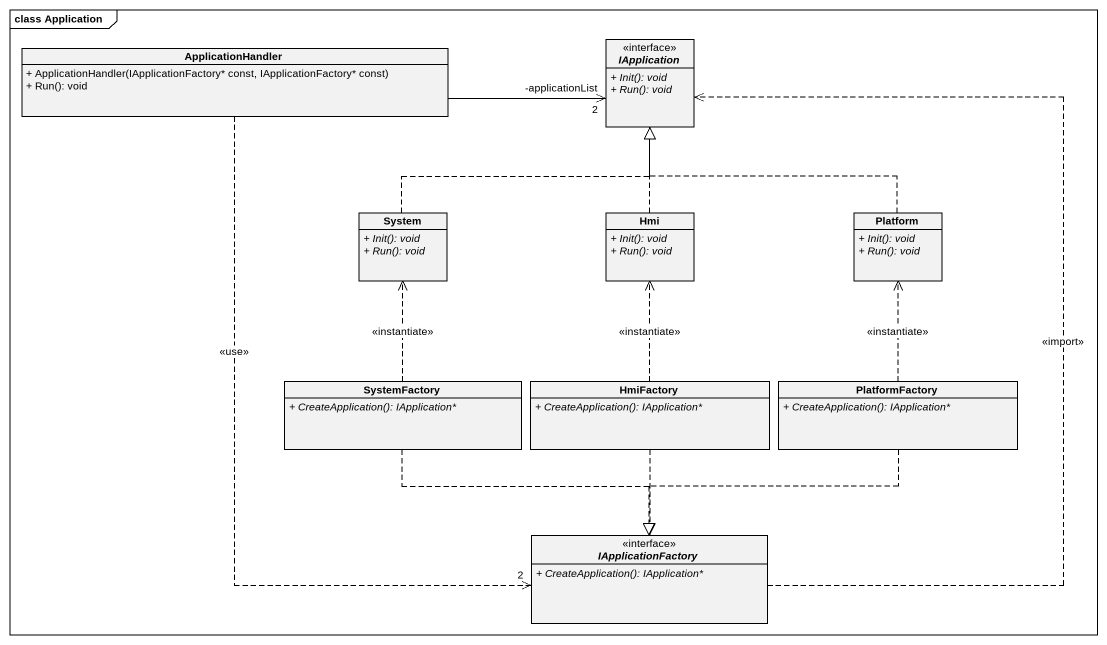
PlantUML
@startuml
mainframe class Application
hide circle
hide empty members
skinparam classAttributeIconSize 0
interface IApplication {
  {abstract} + Init(): void
  {abstract} + Run(): void
}
class ApplicationHandler {
  + ApplicationHandler(IApplicationFactory* const, IApplicationFactory* const)
  + Run(): void
}
class System {
  {abstract} + Init(): void
  {abstract} + Run(): void
}
class Hmi {
  {abstract} + Init(): void
  {abstract} + Run(): void
}
class Platform {
  {abstract} + Init(): void
  {abstract} + Run(): void
}
class SystemFactory {
  {abstract} + CreateApplication(): IApplication*
}
class HmiFactory {
  {abstract} + CreateApplication(): IApplication*
}
class PlatformFactory {
  {abstract} + CreateApplication(): IApplication*
}
interface IApplicationFactory {
  {abstract} + CreateApplication(): IApplication*
}
ApplicationHandler -right-> "-applicationList\n2" IApplication
ApplicationHandler ..> "2" IApplicationFactory : <<use>>
System .up.|> IApplication
Hmi .up.|> IApplication
Platform .up.|> IApplication
SystemFactory .up.> System : <<instantiate>>
SystemFactory ..|> IApplicationFactory
HmiFactory .up.> Hmi : <<instantiate>>
HmiFactory ..|> IApplicationFactory
PlatformFactory .up.> Platform : <<instantiate>>
PlatformFactory ..|> IApplicationFactory
IApplicationFactory .up.> IApplication : <<import>>
@enduml
